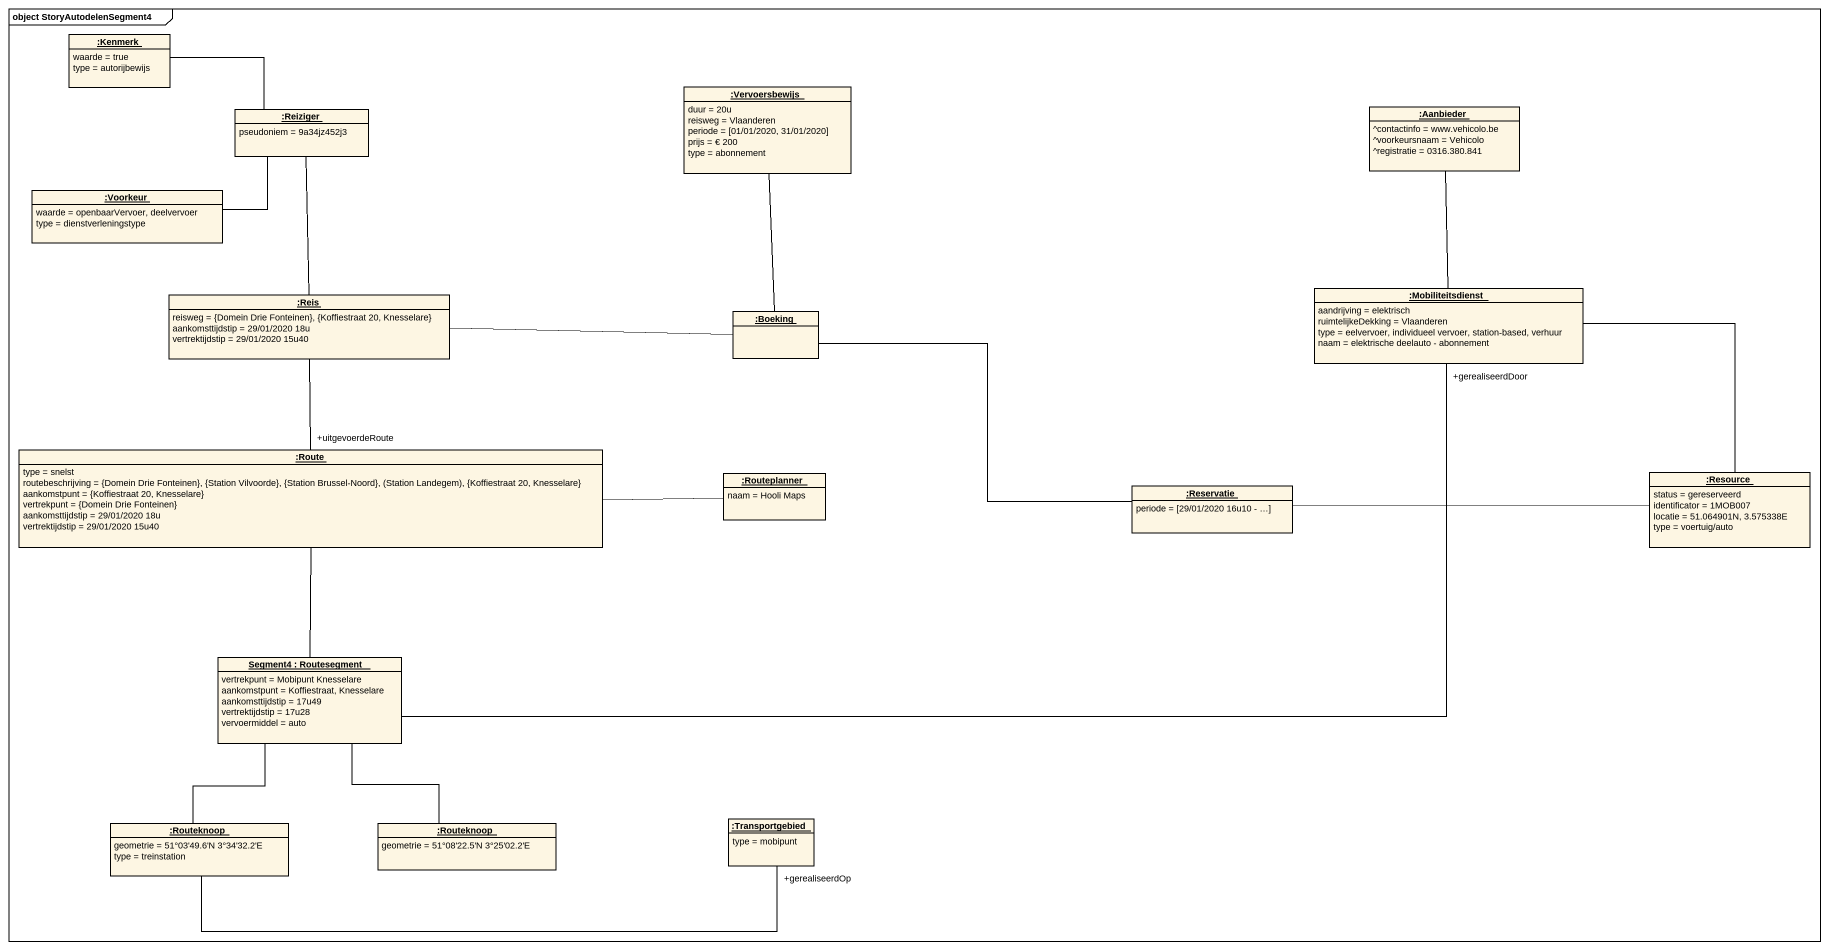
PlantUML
@startuml
mainframe object StoryAutodelenSegment4
hide circle
hide empty members
object ":Kenmerk" as Kenmerk {
  waarde = true
  type = autorijbewijs
}
object ":Reiziger" as Reiziger {
  pseudoniem = 9a34jz452j3
}
object ":Vervoersbewijs" as Vervoersbewijs {
  duur = 20u
  reisweg = Vlaanderen
  periode = [01/01/2020, 31/01/2020]
  prijs = € 200
  type = abonnement
}
object ":Aanbieder" as Aanbieder {
  ^contactinfo = www.vehicolo.be
  ^voorkeursnaam = Vehicolo
  ^registratie = 0316.380.841
}
object ":Voorkeur" as Voorkeur {
  waarde = openbaarVervoer, deelvervoer
  type = dienstverleningstype
}
object ":Reis" as Reis {
  reisweg = {Domein Drie Fonteinen}, {Koffiestraat 20, Knesselare}
  aankomsttijdstip = 29/01/2020 18u
  vertrektijdstip = 29/01/2020 15u40
}
object ":Mobiliteitsdienst" as Mobiliteitsdienst {
  aandrijving = elektrisch
  ruimtelijkeDekking = Vlaanderen
  type = eelvervoer, individueel vervoer, station-based, verhuur
  naam = elektrische deelauto - abonnement
}
object ":Boeking" as Boeking
object ":Route" as Route {
  type = snelst
  routebeschrijving = {Domein Drie Fonteinen}, {Station Vilvoorde}, {Station Brussel-Noord}, (Station Landegem), {Koffiestraat 20, Knesselare}
  aankomstpunt = {Koffiestraat 20, Knesselare}
  vertrekpunt = {Domein Drie Fonteinen}
  aankomsttijdstip = 29/01/2020 18u
  vertrektijdstip = 29/01/2020 15u40
}
object ":Routeplanner" as Routeplanner {
  naam = Hooli Maps
}
object ":Reservatie" as Reservatie {
  periode = [29/01/2020 16u10 - …]
}
object ":Resource" as Resource {
  status = gereserveerd
  identificator = 1MOB007
  locatie = 51.064901N, 3.575338E
  type = voertuig/auto
}
object "Segment4 : Routesegment" as Segment4 {
  vertrekpunt = Mobipunt Knesselare
  aankomstpunt = Koffiestraat, Knesselare
  aankomsttijdstip = 17u49
  vertrektijdstip = 17u28
  vervoermiddel = auto
}
object ":Routeknoop" as Routeknoop {
  geometrie = 51°03'49.6'N 3°34'32.2'E
  type = treinstation
}
object ":Routeknoop" as Routeknoop_2 {
  geometrie = 51°08'22.5'N 3°25'02.2'E
}
object ":Transportgebied" as Transportgebied {
  type = mobipunt
}
Reiziger -left- Kenmerk
Reiziger -left- Voorkeur
Reiziger -- Reis
Aanbieder -- Mobiliteitsdienst
Reis -right- Boeking
Reis -- "+uitgevoerdeRoute" Route
Mobiliteitsdienst -- Resource
Boeking -up- Vervoersbewijs
Boeking -right- Reservatie
Route -right- Routeplanner
Route -- Segment4
Reservatie -right- Resource
Segment4 -right- "+gerealiseerdDoor" Mobiliteitsdienst
Segment4 -- Routeknoop
Segment4 -- Routeknoop_2
Routeknoop -right- "+gerealiseerdOp" Transportgebied
@enduml
